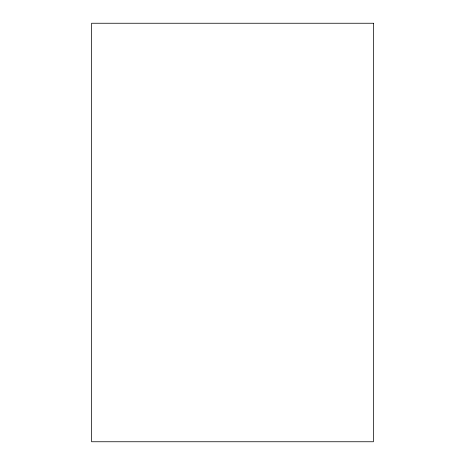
<?xml version="1.0" encoding="UTF-8"?>
<svg xmlns="http://www.w3.org/2000/svg" width="465" height="465" viewBox="0 0 465 465"><rect width="100%" height="100%" fill="white"/><g stroke="black" fill="none" stroke-linecap="round" stroke-linejoin="round"><path stroke-width="0.7" d="M373.407 23.25L91.593 23.25L91.593 441.75L373.407 441.75L373.407 23.25"/></g></svg>
